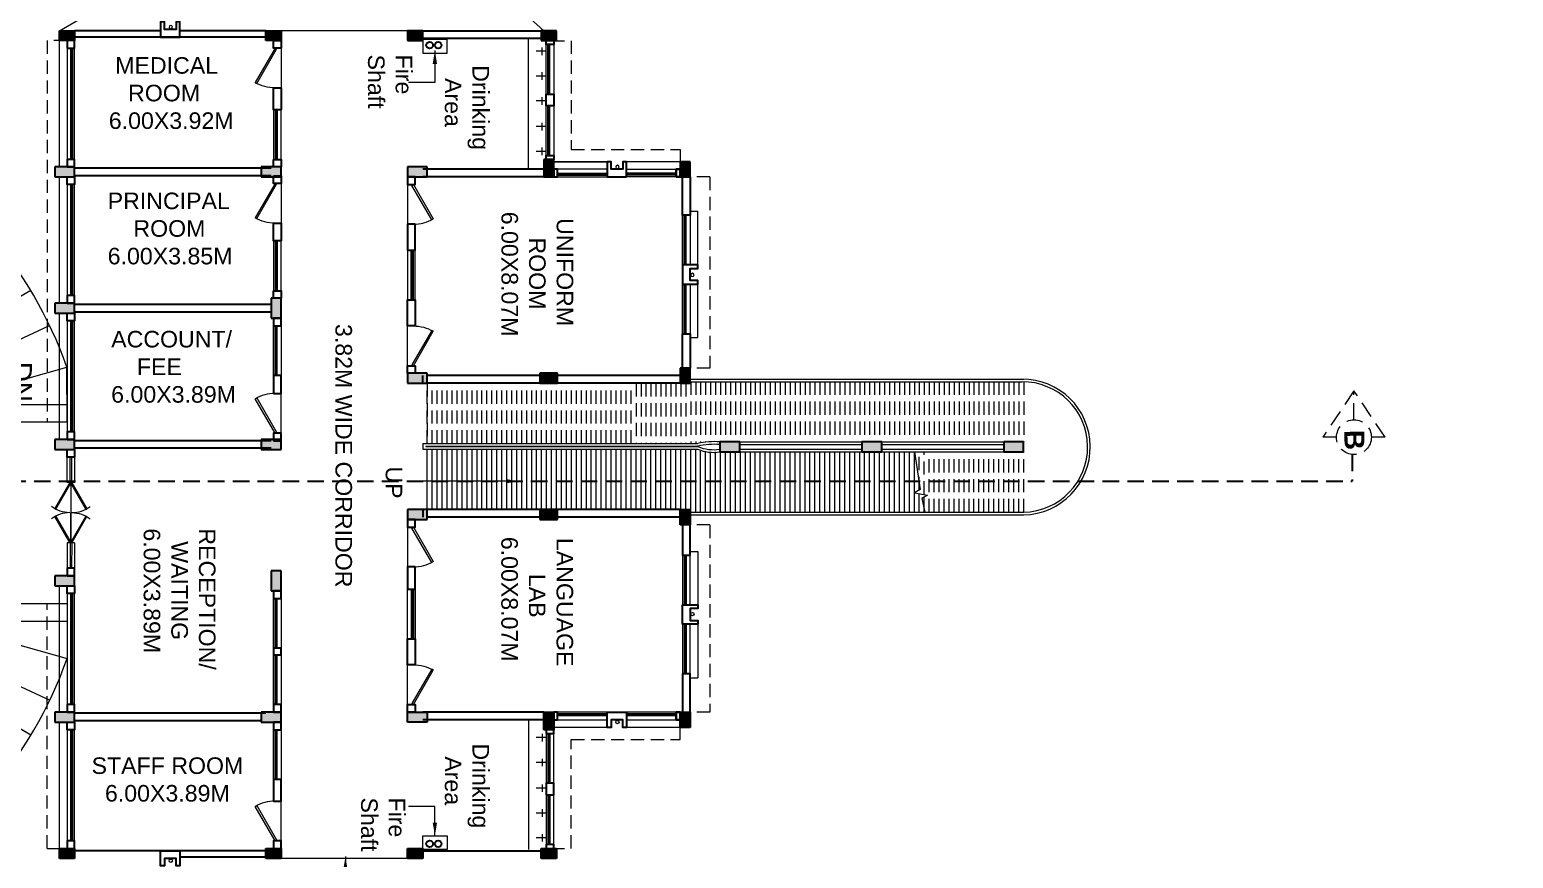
# Model space of a CAD drawing. Header units: millimetres. Extents: x 3614 to 12428, y -844 to 6844.
# Drawn here: x 5573.89 to 5618.67, y -421.73 to -396.71 of the extents above; entities that cross this region are included whole.
import ezdxf

# ---------------------------------------------------------------- set-up
doc = ezdxf.new("R2010")
doc.units = ezdxf.units.MM
doc.header["$LTSCALE"] = 40
doc.header["$MEASUREMENT"] = 0
doc.header["$PDMODE"] = 32
doc.header["$PDSIZE"] = 0.02
doc.linetypes.add('DASHED', pattern=[0.75, 0.5, -0.25])
doc.linetypes.add('DASHED2', pattern=[0.375, 0.25, -0.125])
doc.layers.get('0').update_dxf_attribs({"linetype": 'CONTINUOUS', "lineweight": 20})
doc.layers.get('Defpoints').update_dxf_attribs({"linetype": 'CONTINUOUS', "lineweight": 20})
for name, color, linetype, lineweight in [('CLL LEV.', 15, 'CONTINUOUS', 18), ('Column', 252, 'CONTINUOUS', 30), ('Column Hatch', 253, 'CONTINUOUS', 13), ('Dim', 220, 'CONTINUOUS', 15), ('Door', 54, 'CONTINUOUS', 18), ('EXPANSION JOINT', 248, 'CONTINUOUS', 20), ('Fixture', 44, 'CONTINUOUS', 15), ('Hidden', 30, 'DASHED', 18), ('LINE', 22, 'CONTINUOUS', 13), ('Railing', 23, 'CONTINUOUS', 18), ('RAMP', 213, 'CONTINUOUS', 15), ('Section', 72, 'DASHED2', 30), ('Services', 1, 'DASHED', 30), ('Stair', 1, 'CONTINUOUS', 15), ('TEXT', 7, 'CONTINUOUS', 20), ('Ventilator', 6, 'DASHED', 18), ('Wall', 7, 'CONTINUOUS', 30), ('Window', 150, 'CONTINUOUS', 15), ('Window-Wall', 7, 'CONTINUOUS', 18)]:
    doc.layers.add(name, color=color, linetype=linetype, lineweight=lineweight)
doc.styles.add('L120', font='simplex.shx', dxfattribs={"height": 1})
doc.styles.get("Standard").update_dxf_attribs({"font": 'txt.shx', "height": 0.03937})
doc.styles.add('Tabrej', font='GOTHIC.TTF')
doc.styles.add('Tabrej.', font='GOTHIC.TTF', dxfattribs={"height": 1})
doc.dimstyles.new('Current Dim style', dxfattribs={"dimscale": 0.3, "dimtxt": 1.8, "dimasz": 1.2, "dimexe": 0.18, "dimexo": 1, "dimgap": 0.09, "dimtad": 0, "dimzin": 0, "dimdsep": 46, "dimtxsty": 'Tabrej', "dimcen": 0.09, "dimclrd": 256, "dimclre": 256, "dimclrt": 7, "dimadec": 0, "dimazin": 0, "dimtfac": 1, "dimtofl": 0, "dimtmove": 2, "dimatfit": 3, "dimfxl": 0, "dimtolj": 1, "dimtzin": 0, "dimlwd": -1, "dimlwe": -1, "dimarcsym": 0})
doc.dimstyles.new('DIMEN', dxfattribs={"dimtxt": 0.2, "dimasz": 0.25, "dimexe": 0.18, "dimexo": 0.0625, "dimgap": 0.09, "dimtad": 0, "dimdec": 3, "dimzin": 0, "dimdsep": 46, "dimtxsty": 'Tabrej', "dimcen": 0, "dimclrd": 256, "dimclre": 256, "dimclrt": 7, "dimadec": 0, "dimazin": 0, "dimtfac": 1, "dimtdec": 3, "dimtofl": 0, "dimtmove": 0, "dimatfit": 1, "dimfxl": 0, "dimtolj": 1, "dimtzin": 0, "dimlwd": -1, "dimlwe": -1, "dimarcsym": 0})
doc.dimstyles.get("Standard").update_dxf_attribs({"dimtxt": 0.18, "dimasz": 0.18, "dimexe": 0.18, "dimexo": 0.0625, "dimgap": 0.09, "dimtad": 0, "dimtih": 1, "dimtoh": 1, "dimdec": 4, "dimzin": 0, "dimdsep": 46, "dimtxsty": 'Standard', "dimcen": 0.09, "dimadec": 0, "dimazin": 0, "dimtfac": 1, "dimtdec": 4, "dimtofl": 0, "dimtmove": 0, "dimatfit": 3, "dimfxl": 0, "dimtolj": 1, "dimtzin": 0, "dimarcsym": 0})

# ---------------------------------------------------------------- blocks, each defined once
blk = doc.blocks.new('VENT 2')
at = {"layer": 'Ventilator', "linetype": 'Continuous', "ltscale": 0.02}
for p, q in [((0, 0.182), (1.5, 0.182)), ((0, 0.152), (1.5, 0.152))]:
    blk.add_line(p, q, dxfattribs=at)
at = {"layer": 'Window-Wall'}
for p, q in [((0, 0.23), (1.5, 0.23)), ((0, 0), (0, 0.23)), ((0, 0.115), (1.5, 0.115)), ((1.5, 0), (0, 0)), ((1.5, 0.23), (1.5, 0))]:
    blk.add_line(p, q, dxfattribs=at)
blk = doc.blocks.new('COLUMN 546')
at = {"layer": 'Column Hatch'}
h = blk.add_hatch(color=0, dxfattribs=at)
h.dxf.hatch_style = 1
h.paths.add_polyline_path([(0, 0), (0.3, 0), (0.3, 0.46), (0, 0.46)])
at = {"layer": 'Column'}
for p, q in [((0.3, 0.46), (0, 0.46)), ((0, 0.46), (0, 0)), ((0.3, 0), (0.3, 0.46)), ((0, 0), (0.3, 0))]:
    blk.add_line(p, q, dxfattribs=at)
blk = doc.blocks.new('*U18')
for p, q in [((0, 0), (0, -6)), ((40, 0), (40, -6))]:
    blk.add_line(p, q)
blk.add_lwpolyline([(0, 0), (34.6, 20), (35.5, 18.5), (0.9, -1.5)], close=True)
blk.add_arc((0, 0), 40, 0, 30)
blk = doc.blocks.new('DOOR1')
at = {"layer": 'Door'}
blk.add_line((0, 0), (1.2, 0), dxfattribs=at)
at = {"layer": 'Door', "xscale": 0.0300000000000013, "yscale": 0.0300000000000013, "zscale": 0.0300000000000013}
blk.add_blockref('*U18', (0, 0.18), dxfattribs=at)
blk = doc.blocks.new('class 1')
at = {"layer": 'Wall'}
for points in [[(0.23, -0.035), (0, -0.035), (0, -0.265), (0.23, -0.265), (0.23, -0.035)], [(0.23, -1.465), (0, -1.465), (0, -2.005), (0.23, -2.005), (0.23, -1.465)], [(0.23, -3.505), (0, -3.505), (0, -3.735), (0.23, -3.735), (0.23, -3.505)]]:
    blk.add_lwpolyline(points, dxfattribs=at)
at = {"layer": 'Wall', "rotation": 270}
for name, p in [('DOOR1', (0, -0.265)), ('VENT 2', (0, -2.005))]:
    blk.add_blockref(name, p, dxfattribs=at)
blk = doc.blocks.new('windoe 3')
at = {"layer": 'CLL LEV.'}
blk.add_line((3.585, -0.23), (-0.23, -0.23), dxfattribs=at)
at = {"layer": 'Window'}
for p, q in [((3.355, 0.179), (0, 0.179)), ((3.355, 0.149), (0, 0.149))]:
    blk.add_line(p, q, dxfattribs=at)
at = {"layer": 'Window-Wall'}
blk.add_line((3.355, 0.115), (0, 0.115), dxfattribs=at)
at = {"layer": 'Window-Wall', "ltscale": 0.05}
blk.add_lwpolyline([(0, 0), (3.355, 0), (3.355, 0.23), (0, 0.23)], close=True, dxfattribs=at)
blk = doc.blocks.new('Door - Left Hung 36 in.')
at = {"layer": 'Door'}
blk.add_line((0.8, -1.3), (35.9, -1.3), dxfattribs=at)
blk.add_lwpolyline([(0.8, -1.3), (0, 0), (31.2, 18), (31.9, 16.7)], close=True, dxfattribs=at)
blk.add_arc((0, 0), 36, 0, 37.3101, dxfattribs=at)
blk = doc.blocks.new('SHAFT2')
at = {"layer": 'Fixture'}
blk.add_circle((0.302, 0.307), 0.05, dxfattribs=at)
at = {"layer": 'Wall'}
blk.add_lwpolyline([(0, 0.585), (0.46, 0.585), (0.46, 0.47), (0.23, 0.47), (0.23, 0.115), (0.46, 0.115), (0.46, 0), (0, 0), (0, 0.585)], dxfattribs=at)
blk = doc.blocks.new('WINDOW 1')
at = {"layer": 'CLL LEV.'}
for p, q in [((-0.115, -0.23), (-0.115, -0.46)), ((1.615, -0.23), (1.615, -0.46)), ((-0.115, -0.46), (1.615, -0.46))]:
    blk.add_line(p, q, dxfattribs=at)
at = {"layer": 'Window'}
for p, q in [((0, -0.051), (1.5, -0.051)), ((0, -0.081), (1.5, -0.081))]:
    blk.add_line(p, q, dxfattribs=at)
at = {"layer": 'Window-Wall'}
for p, q in [((0, 0), (1.5, 0)), ((0, -0.23), (0, 0)), ((1.5, 0), (1.5, -0.23)), ((0, -0.115), (1.5, -0.115)), ((1.5, -0.23), (0, -0.23))]:
    blk.add_line(p, q, dxfattribs=at)
blk = doc.blocks.new('colm 600')
at = {"layer": 'Column Hatch'}
h = blk.add_hatch(color=0, dxfattribs=at)
h.dxf.hatch_style = 1
h.paths.add_polyline_path([(5460.775, -628.796), (5460.475, -628.796), (5460.475, -629.396), (5460.775, -629.396)])
at = {"layer": 'Column'}
for p, q in [((5460.775, -628.796), (5460.475, -628.796)), ((5460.475, -628.796), (5460.475, -629.396)), ((5460.775, -629.396), (5460.775, -628.796)), ((5460.475, -629.396), (5460.775, -629.396))]:
    blk.add_line(p, q, dxfattribs=at)
blk = doc.blocks.new('COLM 530')
at = {"layer": 'Column Hatch'}
h = blk.add_hatch(color=0, dxfattribs=at)
h.dxf.hatch_style = 1
h.paths.add_polyline_path([(5443.518, -633.795), (5443.218, -633.795), (5443.218, -634.325), (5443.518, -634.325)])
at = {"layer": 'Column'}
for p, q in [((5443.518, -633.795), (5443.218, -633.795)), ((5443.218, -633.795), (5443.218, -634.325)), ((5443.518, -634.325), (5443.518, -633.795)), ((5443.218, -634.325), (5443.518, -634.325))]:
    blk.add_line(p, q, dxfattribs=at)
blk = doc.blocks.new('PROJ FNVJ')
at = {"layer": 'Hidden', "ltscale": 0.02}
for p, q in [((5461.628, -603.619), (5467.398, -603.619)), ((5461.628, -603.619), (5461.628, -604.221)), ((5467.398, -603.619), (5467.398, -604.221))]:
    blk.add_line(p, q, dxfattribs=at)
blk = doc.blocks.new('*D647')
at = {"layer": 'Defpoints', "color": 0, "ltscale": 0.05, "transparency": 16777216}
for p in [(5491.918, -294.581), (5491.855, -295.181), (5491.918, -295.181)]:
    blk.add_point(p, dxfattribs=at)
at = {"layer": 'Dim', "ltscale": 0.05, "transparency": 16777216}
for p, q in [((5491.855, -294.581), (5491.675, -294.581)), ((5491.855, -294.481), (5491.855, -294.381)), ((5491.855, -295.181), (5491.675, -295.181)), ((5491.855, -295.281), (5491.855, -295.381))]:
    blk.add_line(p, q, dxfattribs=at)
for points in [[(5491.838, -294.481), (5491.872, -294.481), (5491.855, -294.581)], [(5491.838, -295.281), (5491.872, -295.281), (5491.855, -295.181)]]:
    blk.add_solid(points, dxfattribs=at)
at = {"layer": 'Dim', "color": 7, "ltscale": 0.05, "transparency": 16777216, "insert": (5491.855, -294.881), "char_height": 0.2, "attachment_point": 5, "rotation": 90, "style": 'Tabrej'}
blk.add_mtext('\\A1;0.600', dxfattribs=at)
blk = doc.blocks.new('*D648')
at = {"layer": 'Defpoints', "color": 0, "ltscale": 0.05, "transparency": 16777216}
for p in [(5491.318, -295.181), (5492.318, -295.181), (5492.318, -295.595)]:
    blk.add_point(p, dxfattribs=at)
at = {"layer": 'Dim', "ltscale": 0.05, "transparency": 16777216}
for p, q in [((5491.318, -295.244), (5491.318, -295.775)), ((5492.318, -295.244), (5492.318, -295.775)), ((5491.218, -295.595), (5491.118, -295.595)), ((5492.418, -295.595), (5492.518, -295.595))]:
    blk.add_line(p, q, dxfattribs=at)
for points in [[(5491.218, -295.578), (5491.218, -295.612), (5491.318, -295.595)], [(5492.418, -295.578), (5492.418, -295.612), (5492.318, -295.595)]]:
    blk.add_solid(points, dxfattribs=at)
at = {"layer": 'Dim', "color": 7, "ltscale": 0.05, "transparency": 16777216, "insert": (5491.818, -295.595), "char_height": 0.2, "attachment_point": 5, "style": 'Tabrej'}
blk.add_mtext('\\A1;1.000', dxfattribs=at)
blk = doc.blocks.new('BDHVBFH')
at = {"layer": 'Section', "color": 7, "linetype": 'ByBlock', "lineweight": 20, "ltscale": 0.05}
for p, q in [((5432.399, -574.787), (5431.461, -576.186)), ((5432.399, -575.66), (5432.399, -574.787)), ((5433.338, -576.186), (5432.399, -574.787)), ((5431.873, -576.186), (5431.461, -576.186)), ((5433.338, -576.186), (5432.925, -576.186))]:
    blk.add_line(p, q, dxfattribs=at)
blk.add_circle((5432.399, -576.186), 0.526, dxfattribs=at)
blk = doc.blocks.new('SECT BB')
at = {"layer": 'Section', "ltscale": 0.05}
for p in [(5469.946, -289.614), (5470.752, -343.655)]:
    blk.add_line(p, (5470.752, -289.614), dxfattribs=at)
at = {"layer": 'Section', "rotation": 90}
blk.add_blockref('BDHVBFH', (4893.237, -5721.963), dxfattribs=at)
at = {"layer": 'Section', "insert": (5469.197, -289.257), "char_height": 0.6, "attachment_point": 1, "rotation": 1.0017, "style": 'Tabrej'}
blk.add_mtext_dynamic_manual_height_columns('{\\fArial|b1|i0|c0|p34;B}', width=20.54056, gutter_width=5, heights=[0], dxfattribs=at)
blk = doc.blocks.new('PORCH')
at = {"layer": 'RAMP', "ltscale": 0.05}
for p, q in [((-117.091, 51.925), (-118.753, 51.925)), ((-117.621, 47.963), (-118.753, 51.925)), ((-111.611, 51.925), (-109.95, 51.925)), ((-111.081, 47.963), (-109.95, 51.925)), ((-111.081, 47.963), (-111.081, 51.924)), ((-118.268, 47.672), (-120.007, 51.401)), ((-110.435, 47.672), (-108.696, 51.401)), ((-121.063, 50.832), (-119.218, 47.655)), ((-121.063, 50.832), (-118.998, 47.275)), ((-107.64, 50.832), (-109.704, 47.275)), ((-107.64, 50.832), (-109.484, 47.655)), ((-122.008, 50.207), (-119.651, 46.841)), ((-106.695, 50.207), (-109.051, 46.841)), ((-122.919, 49.483), (-120.28, 46.338)), ((-105.784, 49.483), (-108.422, 46.338)), ((-123.76, 48.681), (-120.861, 45.782)), ((-104.942, 48.681), (-107.842, 45.782)), ((-124.363, 48.008), (-121.227, 45.373)), ((-117.621, 47.963), (-117.091, 47.963)), ((-111.081, 47.963), (-111.611, 47.963)), ((-104.339, 48.008), (-107.475, 45.373)), ((-124.803, 47.452), (-121.596, 44.906)), ((-103.899, 47.452), (-107.107, 44.906)), ((-125.164, 46.944), (-121.859, 44.529)), ((-103.538, 46.944), (-106.843, 44.529)), ((-125.513, 46.397), (-122.09, 44.161)), ((-103.189, 46.397), (-106.613, 44.161)), ((-125.807, 45.886), (-122.27, 43.844)), ((-102.895, 45.886), (-106.433, 43.844))]:
    blk.add_line(p, q, dxfattribs=at)
at = {"layer": 'RAMP'}
blk.add_line((-117.621, 47.963), (-117.621, 51.924), dxfattribs=at)
at = {"layer": 'RAMP', "ltscale": 0.05}
for centre, radius, start, end in [((-114.351, 39.644), 13.046, 109.7167, 151.414), ((-114.351, 39.644), 13.046, 28.586, 70.2833), ((-114.34, 39.558), 9.014, 111.3484, 151.6118), ((-114.363, 39.558), 9.014, 28.3882, 68.6516)]:
    blk.add_arc(centre, radius, start, end, dxfattribs=at)
at = {"layer": 'Stair'}
for p, q in [((-117.091, 51.925), (-117.091, 47.965)), ((-111.611, 47.965), (-111.611, 51.925)), ((-117.091, 47.965), (-111.611, 47.965))]:
    blk.add_line(p, q, dxfattribs=at)
at = {"layer": 'Wall'}
blk.add_line((-117.091, 47.965), (-117.091, 47.965), dxfattribs=at)
at = {"layer": 'Wall', "char_height": 0.6, "attachment_point": 1, "style": 'Tabrej.'}
for s, insert in [('{\\fArial|b0|i0|c0|p34;DN}', (-118.914, 50.866)), ('{\\fArial|b0|i0|c0|p34;PORCH}', (-115.95, 50.461)), ('{\\fArial|b0|i0|c0|p34;UP}', (-104.6, 44.625))]:
    blk.add_mtext_dynamic_manual_height_columns(s, width=2.98657, gutter_width=5, heights=[0], dxfattribs=dict(at, insert=insert))
at = {"layer": 'Dim'}
for points, override in [([(-121.186, 48.292), (-118.977, 49.992)], {"dimscale": 40, "dimtxt": 1, "dimasz": 0.02, "dimdec": 2, "dimpost": "'", "dimtxsty": 'L120', "dimtdec": 2, "dimarcsym": 1}), ([(-106.34, 47.176), (-104.357, 44.813)], {"dimscale": 40, "dimtxt": 1, "dimasz": 0.02, "dimgap": 0.09, "dimtad": 0, "dimdec": 2, "dimpost": "'", "dimtxsty": 'L120', "dimtdec": 2, "dimarcsym": 1})]:
    blk.add_leader(points, dimstyle='Standard', override=override, dxfattribs=at)
blk = doc.blocks.new('NEW BILDING')
at = {"layer": 'CLL LEV.'}
for p, q in [((5461.3978, -284.3911), (5461.1678, -284.3911)), ((5461.1678, -284.3911), (5461.1678, -286.1211)), ((5478.0178, -284.3911), (5478.2478, -284.3911)), ((5478.2478, -284.3911), (5478.2478, -286.1211))]:
    blk.add_line(p, q, dxfattribs=at)
at = {"layer": 'Dim'}
for p, q in [((5469.711, -283.0362), (5469.711, -283.0361)), ((5469.931, -283.0362), (5469.931, -283.0361))]:
    blk.add_line(p, q, dxfattribs=at)
at = {"layer": 'Dim', "linetype": 'Continuous'}
blk.add_lwpolyline([(5469.931, -275.2361), (5471.0654, -275.0574), (5471.1651, -275.2299), (5471.2342, -274.8375), (5471.3338, -275.01), (5471.751, -274.92)], dxfattribs=at)
at = {"layer": 'Door'}
blk.add_line((5470.8556, -300.6962), (5472.6751, -300.696), dxfattribs=at)
at = {"layer": 'EXPANSION JOINT', "linetype": 'ByBlock', "ltscale": 0.05}
for p, q in [((5457.2128, -290.5361), (5457.2128, -294.3511)), ((5482.2028, -290.5361), (5482.2028, -294.3511))]:
    blk.add_line(p, q, dxfattribs=at)
at = {"layer": 'Fixture', "linetype": 'ByBlock', "ltscale": 0.05}
for p, q in [((5457.9478, -286.4726), (5457.7178, -286.4726)), ((5457.8328, -286.3511), (5457.8328, -286.6511)), ((5458.6978, -286.4726), (5458.4678, -286.4726)), ((5458.5828, -286.3511), (5458.5828, -286.6511)), ((5459.4478, -286.4726), (5459.2178, -286.4726)), ((5459.3328, -286.3511), (5459.3328, -286.6511)), ((5460.2228, -286.4726), (5459.9928, -286.4726)), ((5460.1078, -286.3511), (5460.1078, -286.6511)), ((5460.9728, -286.4726), (5460.7428, -286.4726)), ((5460.8578, -286.3511), (5460.8578, -286.6511)), ((5478.4442, -286.4726), (5478.6742, -286.4726)), ((5478.5592, -286.3511), (5478.5592, -286.6511)), ((5479.1942, -286.4726), (5479.4242, -286.4726)), ((5479.3092, -286.3511), (5479.3092, -286.6511)), ((5479.9692, -286.4726), (5480.1992, -286.4726)), ((5480.0842, -286.3511), (5480.0842, -286.6511)), ((5480.7192, -286.4726), (5480.9492, -286.4726)), ((5480.8342, -286.3511), (5480.8342, -286.6511)), ((5481.4692, -286.4726), (5481.6992, -286.4726)), ((5481.5842, -286.3511), (5481.5842, -286.6511)), ((5461.3978, -286.883), (5457.4428, -286.883)), ((5478.0192, -286.883), (5481.9392, -286.883))]:
    blk.add_line(p, q, dxfattribs=at)
at = {"layer": 'Hidden', "ltscale": 0.02}
for p, q in [((5472.1328, -281.4041), (5477.7878, -281.4041)), ((5472.1328, -281.4041), (5472.1328, -282.0061)), ((5477.7878, -281.4041), (5477.7878, -282.0061)), ((5460.7978, -285.5911), (5460.7978, -282.3061)), ((5460.7978, -282.3061), (5461.3978, -282.3061)), ((5478.6178, -282.3061), (5478.0178, -282.3061)), ((5478.6178, -285.5911), (5478.6178, -282.3061)), ((5457.5142, -286.1911), (5457.5142, -285.5911)), ((5457.5142, -285.5911), (5460.7978, -285.5911)), ((5481.9015, -285.5911), (5478.6178, -285.5911)), ((5481.9015, -286.1911), (5481.9015, -285.5911)), ((5457.5128, -300.8111), (5457.5128, -301.4111)), ((5481.9028, -301.4111), (5481.9028, -300.8111)), ((5457.5128, -301.4111), (5469.0239, -301.4111)), ((5481.9028, -301.4111), (5474.5068, -301.4111))]:
    blk.add_line(p, q, dxfattribs=at)
at = {"layer": 'LINE', "linetype": 'ByBlock', "ltscale": 0.05}
for points in [[(5457.8944, -289.3397), (5457.4778, -289.3397), (5457.4778, -290.0761), (5457.8944, -290.0761)], [(5481.5212, -289.3397), (5481.9378, -289.3397), (5481.9378, -290.0761), (5481.5212, -290.0761)]]:
    blk.add_lwpolyline(points, close=True, dxfattribs=at)
at = {"layer": 'Railing'}
for p, q in [((5467.7328, -282.0061), (5467.7328, -271.9361)), ((5467.8128, -282.0061), (5467.8128, -271.9869)), ((5469.631, -281.1061), (5469.631, -271.9361)), ((5469.931, -281.1061), (5469.931, -271.9361)), ((5471.751, -282.0061), (5471.751, -271.9361)), ((5471.831, -282.0061), (5471.831, -271.9361)), ((5469.711, -276.2211), (5469.711, -272.5361)), ((5469.851, -276.2211), (5469.851, -272.5361)), ((5469.711, -280.5061), (5469.711, -276.8211)), ((5469.851, -280.5061), (5469.851, -276.8211)), ((5469.676, -290.0709), (5469.676, -281.7761)), ((5469.756, -289.9839), (5469.756, -281.7668)), ((5469.7728, -289.9839), (5469.7728, -281.7669)), ((5469.8528, -290.0709), (5469.8528, -281.7762)), ((5469.676, -290.0709), (5469.8528, -290.0709)), ((5469.756, -289.9839), (5469.7728, -289.9839))]:
    blk.add_line(p, q, dxfattribs=at)
for centre, radius, start, end in [((5469.7821, -271.9755), 2.0493, 1.14574, 180.33026), ((5469.7821, -271.9755), 1.9693, 1.14574, 180.33026), ((5471.7037, -281.3034), 2.0821, 174.56259, 193.12232), ((5471.7037, -281.3034), 2.0021, 174.56259, 193.3831), ((5468.595, -281.294), 1.2692, 338.12263, 8.16683), ((5468.6201, -281.2928), 1.3241, 338.58679, 8.10546)]:
    blk.add_arc(centre, radius, start, end, dxfattribs=at)
at = {"layer": 'RAMP', "linetype": 'DASHED', "ltscale": 0.02}
for p, q in [((5467.8128, -271.9361), (5469.631, -271.9361)), ((5467.8128, -272.0861), (5469.631, -272.0861)), ((5467.8128, -272.2361), (5469.631, -272.2361)), ((5471.751, -271.9361), (5469.931, -271.9361)), ((5471.751, -272.0861), (5469.931, -272.0861)), ((5471.751, -272.2361), (5469.931, -272.2361)), ((5467.8128, -272.3861), (5469.631, -272.3861)), ((5467.8128, -272.5361), (5469.631, -272.5361)), ((5467.8128, -272.6861), (5469.631, -272.6861)), ((5471.751, -272.3861), (5469.931, -272.3861)), ((5471.751, -272.5361), (5469.931, -272.5361)), ((5471.751, -272.6861), (5469.931, -272.6861)), ((5467.8128, -272.8361), (5469.631, -272.8361)), ((5467.8128, -272.9861), (5469.631, -272.9861)), ((5467.8128, -273.1361), (5469.631, -273.1361)), ((5471.751, -272.8361), (5469.931, -272.8361)), ((5471.751, -272.9861), (5469.931, -272.9861)), ((5471.751, -273.1361), (5469.931, -273.1361)), ((5467.8128, -273.2861), (5469.631, -273.2861)), ((5467.8128, -273.4361), (5469.631, -273.4361)), ((5467.8128, -273.5861), (5469.631, -273.5861)), ((5471.751, -273.2861), (5469.931, -273.2861)), ((5471.751, -273.4361), (5469.931, -273.4361)), ((5471.751, -273.5861), (5469.931, -273.5861)), ((5467.8128, -273.7361), (5469.631, -273.7361)), ((5467.8128, -273.8861), (5469.631, -273.8861)), ((5467.8128, -274.0361), (5469.631, -274.0361)), ((5471.751, -273.7361), (5469.931, -273.7361)), ((5471.751, -273.8861), (5469.931, -273.8861)), ((5471.751, -274.0361), (5469.931, -274.0361)), ((5467.8128, -274.1861), (5469.631, -274.1861)), ((5467.8128, -274.3361), (5469.631, -274.3361)), ((5467.8128, -274.4861), (5469.631, -274.4861)), ((5471.751, -274.1861), (5469.931, -274.1861)), ((5471.751, -274.3361), (5469.931, -274.3361)), ((5471.751, -274.4861), (5469.931, -274.4861)), ((5467.8128, -274.6361), (5469.631, -274.6361)), ((5467.8128, -274.7861), (5469.631, -274.7861)), ((5467.8128, -274.9361), (5469.631, -274.9361)), ((5471.751, -274.6361), (5469.931, -274.6361)), ((5471.751, -274.7861), (5469.931, -274.7861)), ((5471.2168, -274.9361), (5469.931, -274.9361)), ((5467.8128, -275.0861), (5469.631, -275.0861)), ((5467.8128, -275.2361), (5469.631, -275.2361)), ((5467.8128, -275.3861), (5469.631, -275.3861)), ((5471.082, -275.0861), (5469.931, -275.0861)), ((5467.8128, -275.5361), (5469.631, -275.5361)), ((5467.8128, -275.6861), (5469.631, -275.6861)), ((5467.8128, -275.8361), (5469.631, -275.8361)), ((5467.8128, -275.9861), (5469.631, -275.9861)), ((5467.8128, -276.1361), (5469.631, -276.1361)), ((5467.8128, -276.2861), (5469.631, -276.2861)), ((5467.8128, -276.4361), (5469.631, -276.4361)), ((5467.8128, -276.5861), (5469.631, -276.5861)), ((5467.8128, -276.7361), (5469.631, -276.7361)), ((5467.8128, -276.8861), (5469.631, -276.8861)), ((5467.8128, -277.0361), (5469.631, -277.0361)), ((5467.8128, -277.1861), (5469.631, -277.1861)), ((5467.8128, -277.3361), (5469.631, -277.3361)), ((5467.8128, -277.4861), (5469.631, -277.4861)), ((5467.8128, -277.6361), (5469.631, -277.6361)), ((5467.8128, -277.7861), (5469.631, -277.7861)), ((5467.8128, -277.9361), (5469.631, -277.9361)), ((5467.8128, -278.0861), (5469.631, -278.0861)), ((5467.8128, -278.2361), (5469.631, -278.2361)), ((5467.8128, -278.3861), (5469.631, -278.3861)), ((5467.8128, -278.5361), (5469.631, -278.5361)), ((5467.8128, -278.6861), (5469.631, -278.6861)), ((5467.8128, -278.8361), (5469.631, -278.8361)), ((5467.8128, -278.9861), (5469.631, -278.9861)), ((5467.8128, -279.1361), (5469.631, -279.1361)), ((5467.8128, -279.2861), (5469.631, -279.2861)), ((5467.8128, -279.4361), (5469.631, -279.4361)), ((5467.8128, -279.5861), (5469.631, -279.5861)), ((5467.8128, -279.7361), (5469.631, -279.7361)), ((5467.8128, -279.8861), (5469.631, -279.8861)), ((5467.8128, -280.0361), (5469.631, -280.0361)), ((5467.8128, -280.1861), (5469.631, -280.1861)), ((5467.8128, -280.3361), (5469.631, -280.3361)), ((5467.8128, -280.4861), (5469.631, -280.4861)), ((5467.8128, -280.6361), (5469.631, -280.6361)), ((5467.8128, -280.7861), (5469.631, -280.7861)), ((5467.8128, -280.9361), (5469.631, -280.9361)), ((5467.8128, -281.0861), (5469.631, -281.0861)), ((5467.8128, -281.2361), (5469.631, -281.2361)), ((5467.8128, -281.3861), (5469.631, -281.3861)), ((5467.8128, -281.5361), (5469.631, -281.5361)), ((5467.8128, -281.6888), (5469.6576, -281.6888)), ((5467.8128, -281.8361), (5469.676, -281.8361)), ((5467.8128, -281.9861), (5469.676, -281.9861)), ((5467.8578, -282.1361), (5469.676, -282.1361)), ((5467.8578, -282.2861), (5469.676, -282.2861)), ((5467.8578, -282.4361), (5469.676, -282.4361)), ((5467.8578, -282.5861), (5469.676, -282.5861)), ((5467.8578, -282.7361), (5469.676, -282.7361)), ((5467.8578, -282.8861), (5469.676, -282.8861)), ((5467.8578, -283.0361), (5469.676, -283.0361)), ((5467.8578, -283.1861), (5469.676, -283.1861)), ((5467.8578, -283.3361), (5469.6705, -283.3361)), ((5467.8578, -283.4861), (5469.6668, -283.4861)), ((5467.8578, -283.6361), (5469.676, -283.6361)), ((5469.676, -283.7861), (5467.8578, -283.7861)), ((5469.676, -283.9361), (5467.8578, -283.9361)), ((5469.676, -284.0861), (5467.8578, -284.0861)), ((5469.676, -284.2361), (5467.8578, -284.2361)), ((5469.676, -284.3861), (5467.8578, -284.3861)), ((5469.676, -284.5361), (5467.8578, -284.5361)), ((5469.676, -284.6861), (5467.8578, -284.6861)), ((5469.676, -284.8361), (5467.8578, -284.8361)), ((5469.676, -284.9861), (5467.8578, -284.9861)), ((5469.676, -285.1361), (5467.8578, -285.1361)), ((5469.676, -285.2861), (5467.8578, -285.2861)), ((5469.676, -285.4361), (5467.8578, -285.4361)), ((5469.676, -285.5861), (5467.8578, -285.5861)), ((5469.676, -285.7361), (5467.8578, -285.7361)), ((5469.676, -285.8861), (5467.8578, -285.8861)), ((5469.676, -286.0361), (5467.8578, -286.0361)), ((5469.676, -286.1861), (5467.8578, -286.1861)), ((5469.676, -286.3361), (5467.8578, -286.3361)), ((5469.676, -286.4861), (5467.8578, -286.4861)), ((5469.676, -286.6361), (5467.8578, -286.6361)), ((5469.676, -286.7861), (5467.8578, -286.7861)), ((5469.676, -286.9361), (5467.8578, -286.9361)), ((5469.676, -287.0861), (5467.8578, -287.0861)), ((5469.676, -287.2361), (5467.8578, -287.2361)), ((5469.676, -287.3861), (5467.8578, -287.3861)), ((5469.676, -287.5361), (5467.8578, -287.5361)), ((5469.676, -287.6861), (5467.8578, -287.6861)), ((5469.676, -287.8361), (5467.8578, -287.8361)), ((5469.676, -287.9861), (5467.8578, -287.9861)), ((5469.676, -288.1361), (5467.8578, -288.1361)), ((5469.676, -288.2861), (5467.8578, -288.2861)), ((5469.676, -288.4361), (5467.8578, -288.4361)), ((5469.676, -288.5861), (5467.8578, -288.5861)), ((5469.676, -288.7361), (5467.8578, -288.7361)), ((5469.676, -288.8861), (5467.8578, -288.8861)), ((5469.676, -289.0361), (5467.8578, -289.0361)), ((5469.676, -289.1861), (5467.8578, -289.1861)), ((5469.676, -289.3361), (5467.8578, -289.3361)), ((5469.676, -289.4861), (5467.8578, -289.4861)), ((5469.676, -289.6361), (5467.8578, -289.6361)), ((5469.676, -289.7861), (5467.8578, -289.7861)), ((5467.8578, -289.9361), (5469.676, -289.9361)), ((5469.676, -289.9361), (5467.8578, -289.9361))]:
    blk.add_line(p, q, dxfattribs=at)
at = {"layer": 'RAMP'}
for p, q in [((5471.751, -274.9361), (5471.2911, -274.9361)), ((5471.751, -275.2361), (5469.931, -275.2361)), ((5471.751, -275.3861), (5469.931, -275.3861)), ((5471.751, -275.0861), (5471.1904, -275.0861)), ((5471.751, -275.5361), (5469.931, -275.5361)), ((5471.751, -275.6861), (5469.931, -275.6861)), ((5471.751, -275.8361), (5469.931, -275.8361)), ((5471.751, -275.9861), (5469.931, -275.9861)), ((5471.751, -276.1361), (5469.931, -276.1361)), ((5471.751, -276.2861), (5469.931, -276.2861)), ((5471.751, -276.4361), (5469.931, -276.4361)), ((5471.751, -276.5861), (5469.931, -276.5861)), ((5471.751, -276.7361), (5469.931, -276.7361)), ((5471.751, -276.8861), (5469.931, -276.8861)), ((5471.751, -277.0361), (5469.931, -277.0361)), ((5471.751, -277.1861), (5469.931, -277.1861)), ((5471.751, -277.3361), (5469.931, -277.3361)), ((5471.751, -277.4861), (5469.931, -277.4861)), ((5471.751, -277.6361), (5469.931, -277.6361)), ((5471.751, -277.7861), (5469.931, -277.7861)), ((5471.751, -277.9361), (5469.931, -277.9361)), ((5471.751, -278.0861), (5469.931, -278.0861)), ((5471.751, -278.2361), (5469.931, -278.2361)), ((5471.751, -278.3861), (5469.931, -278.3861)), ((5471.751, -278.5361), (5469.931, -278.5361)), ((5471.751, -278.6861), (5469.931, -278.6861)), ((5471.751, -278.8361), (5469.931, -278.8361)), ((5471.751, -278.9861), (5469.931, -278.9861)), ((5471.751, -279.1361), (5469.931, -279.1361)), ((5471.751, -279.2861), (5469.931, -279.2861)), ((5471.751, -279.4361), (5469.931, -279.4361)), ((5471.751, -279.5861), (5469.931, -279.5861)), ((5471.751, -279.7361), (5469.931, -279.7361)), ((5471.751, -279.8861), (5469.931, -279.8861)), ((5471.751, -280.0361), (5469.931, -280.0361)), ((5471.751, -280.1861), (5469.931, -280.1861)), ((5471.751, -280.3361), (5469.931, -280.3361)), ((5471.751, -280.4861), (5469.931, -280.4861)), ((5471.751, -280.6361), (5469.931, -280.6361)), ((5471.751, -280.7861), (5469.931, -280.7861)), ((5471.751, -280.9361), (5469.931, -280.9361)), ((5471.751, -281.0861), (5469.931, -281.0861)), ((5471.751, -281.2361), (5469.931, -281.2361)), ((5471.751, -281.3861), (5469.931, -281.3861)), ((5471.751, -281.5361), (5469.931, -281.5361)), ((5471.751, -281.8362), (5469.8528, -281.8362)), ((5471.751, -281.9862), (5469.8528, -281.9862)), ((5471.751, -281.6861), (5469.9049, -281.6861)), ((5471.6728, -282.1362), (5469.8528, -282.1362)), ((5471.6728, -282.2862), (5469.8528, -282.2862)), ((5471.6728, -282.4362), (5469.8528, -282.4362)), ((5471.6728, -282.5862), (5469.8528, -282.5862)), ((5471.6728, -282.7362), (5469.8528, -282.7362)), ((5471.6728, -282.8862), (5469.8528, -282.8862)), ((5471.6728, -283.0362), (5469.8528, -283.0362)), ((5471.6728, -283.1862), (5469.8528, -283.1862)), ((5471.6728, -283.3362), (5469.8583, -283.3362)), ((5471.6728, -283.6362), (5469.8528, -283.6362)), ((5471.6436, -283.7862), (5469.8528, -283.7862)), ((5471.6728, -283.4862), (5469.8621, -283.4862)), ((5471.6728, -283.9362), (5469.8528, -283.9362)), ((5471.6728, -284.0862), (5469.8528, -284.0862)), ((5471.6728, -284.2362), (5469.8528, -284.2362)), ((5471.6728, -284.3862), (5469.8528, -284.3862)), ((5471.6728, -284.5362), (5469.8528, -284.5362)), ((5471.6728, -284.6862), (5469.8528, -284.6862)), ((5471.6728, -284.8362), (5469.8528, -284.8362)), ((5471.6728, -284.9862), (5469.8528, -284.9862)), ((5471.6728, -285.1362), (5469.8528, -285.1362)), ((5471.6728, -285.2862), (5469.8528, -285.2862)), ((5471.6728, -285.4362), (5469.8528, -285.4362)), ((5471.6728, -285.5862), (5469.8528, -285.5862)), ((5471.6728, -285.7362), (5469.8528, -285.7362)), ((5471.6728, -285.8862), (5469.8528, -285.8862)), ((5471.6728, -286.0362), (5469.8528, -286.0362)), ((5471.6728, -286.1862), (5469.8528, -286.1862)), ((5471.6728, -286.3362), (5469.8528, -286.3362)), ((5471.6728, -286.4862), (5469.8528, -286.4862)), ((5471.6728, -286.6362), (5469.8528, -286.6362)), ((5471.6728, -286.7862), (5469.8528, -286.7862)), ((5471.6728, -286.9362), (5469.8528, -286.9362)), ((5471.6728, -287.0862), (5469.8528, -287.0862)), ((5471.6728, -287.2362), (5469.8528, -287.2362)), ((5471.6728, -287.3862), (5469.8528, -287.3862)), ((5471.6728, -287.5362), (5469.8528, -287.5362)), ((5471.6728, -287.6862), (5469.8528, -287.6862)), ((5471.6728, -287.8362), (5469.8528, -287.8362)), ((5471.6728, -287.9862), (5469.8528, -287.9862)), ((5471.6728, -288.1362), (5469.8528, -288.1362)), ((5471.6728, -288.2862), (5469.8528, -288.2862)), ((5471.6728, -288.4362), (5469.8528, -288.4362)), ((5471.6728, -288.5862), (5469.8528, -288.5862)), ((5471.6728, -288.7362), (5469.8528, -288.7362)), ((5471.6728, -288.8862), (5469.8528, -288.8862)), ((5471.6728, -289.0362), (5469.8528, -289.0362)), ((5471.6728, -289.1862), (5469.8528, -289.1862)), ((5471.6728, -289.3362), (5469.8528, -289.3362)), ((5471.6728, -289.4862), (5469.8528, -289.4862)), ((5471.6728, -289.6362), (5469.8528, -289.6362)), ((5471.6728, -289.7862), (5469.8528, -289.7862)), ((5471.6728, -289.9362), (5469.8528, -289.9362))]:
    blk.add_line(p, q, dxfattribs=at)
at = {"layer": 'Services', "linetype": 'ByBlock', "ltscale": 0.05}
for centre in [(5457.6512, -289.606), (5481.7644, -289.606), (5457.6512, -289.8661), (5481.7644, -289.8661)]:
    blk.add_circle(centre, 0.1, dxfattribs=at)
at = {"layer": 'TEXT'}
for p, q in [((5458.7786, -289.7079), (5458.7786, -290.5017)), ((5480.637, -289.7079), (5480.637, -290.5017))]:
    blk.add_line(p, q, dxfattribs=at)
at = {"layer": 'Wall'}
for p, q in [((5467.6278, -282.3061), (5467.6278, -289.9361)), ((5467.8578, -282.3061), (5467.8578, -289.9361)), ((5471.6728, -282.3062), (5471.6728, -289.9362)), ((5471.9028, -282.3062), (5471.9028, -289.9362)), ((5461.3628, -294.6511), (5461.3628, -300.5811)), ((5461.5928, -294.6511), (5461.5928, -300.5811)), ((5465.4778, -294.6511), (5465.4778, -300.5811)), ((5465.7078, -294.6511), (5465.7078, -300.5811)), ((5469.5928, -294.6511), (5469.5928, -300.5811)), ((5469.8228, -294.6511), (5469.8228, -300.5811)), ((5457.2128, -294.8111), (5457.2128, -297.4036)), ((5457.4078, -294.8111), (5457.4078, -300.5811)), ((5477.8228, -294.8111), (5477.8228, -300.5811)), ((5478.0528, -294.9511), (5478.0528, -300.5811)), ((5481.9728, -294.8111), (5481.9728, -300.5811)), ((5482.1678, -294.8111), (5482.1678, -297.4036)), ((5457.2128, -297.9886), (5457.2128, -300.5811))]:
    blk.add_line(p, q, dxfattribs=at)
at = {"layer": 'Wall', "linetype": 'ByBlock', "ltscale": 0.05}
for p, q in [((5457.2128, -290.0761), (5457.2128, -286.5011)), ((5457.4428, -290.1561), (5457.4428, -286.5011)), ((5481.9728, -290.1561), (5481.9728, -286.433))]:
    blk.add_line(p, q, dxfattribs=at)
at = {"layer": 'Wall', "ltscale": 0.05}
for p, q in [((5461.3978, -286.4211), (5461.3978, -290.0761)), ((5461.6278, -286.4211), (5461.6278, -290.0761)), ((5477.7878, -286.4211), (5477.7878, -290.0761)), ((5478.0178, -286.4211), (5478.0178, -290.0761)), ((5467.8578, -290.0762), (5467.6278, -290.0762)), ((5471.6728, -290.0762), (5471.9028, -290.0762))]:
    blk.add_line(p, q, dxfattribs=at)
at = {"layer": 'Wall'}
for points in [[(5461.6278, -282.0061), (5462.7814, -282.0061), (5462.7814, -282.2361), (5461.6278, -282.2361), (5461.6278, -282.0061)], [(5466.3664, -282.0061), (5467.3978, -282.0061), (5467.3978, -282.2361), (5466.3664, -282.2361), (5466.3664, -282.0061)], [(5473.0492, -282.0061), (5472.0178, -282.0061), (5472.0178, -282.2361), (5473.0492, -282.2361), (5473.0492, -282.0061)], [(5477.7878, -282.0061), (5476.6342, -282.0061), (5476.6342, -282.2361), (5477.7878, -282.2361), (5477.7878, -282.0061)], [(5461.3978, -282.3061), (5461.3978, -282.4211), (5461.6278, -282.4211), (5461.6278, -282.3061), (5461.3978, -282.3061)], [(5461.3978, -282.4211), (5461.3978, -282.3061), (5461.6278, -282.3061), (5461.6278, -282.4211), (5461.3978, -282.4211)], [(5478.0178, -282.3061), (5478.0178, -282.4211), (5477.7878, -282.4211), (5477.7878, -282.3061), (5478.0178, -282.3061)], [(5478.0178, -282.4211), (5478.0178, -282.3061), (5477.7878, -282.3061), (5477.7878, -282.4211), (5478.0178, -282.4211)], [(5457.5128, -286.3511), (5457.5128, -286.1211), (5457.6292, -286.1211), (5457.6292, -286.3511), (5457.5128, -286.3511)], [(5459.1292, -286.3511), (5459.1292, -286.1211), (5459.4828, -286.1211), (5459.4828, -286.3511), (5459.1292, -286.3511)], [(5460.9828, -286.3511), (5460.9828, -286.1211), (5461.0992, -286.1211), (5461.0992, -286.3511), (5460.9828, -286.3511)], [(5461.3978, -286.0061), (5461.3978, -286.1211), (5461.6278, -286.1211), (5461.6278, -286.0061), (5461.3978, -286.0061)], [(5478.0178, -286.1211), (5478.0178, -286.0061), (5477.7878, -286.0061), (5477.7878, -286.1211), (5478.0178, -286.1211)], [(5478.4342, -286.3511), (5478.4342, -286.1211), (5478.3178, -286.1211), (5478.3178, -286.3511), (5478.4342, -286.3511)], [(5480.2878, -286.3511), (5480.2878, -286.1211), (5479.9342, -286.1211), (5479.9342, -286.3511), (5480.2878, -286.3511)], [(5481.9042, -286.3511), (5481.9042, -286.1211), (5481.7878, -286.1211), (5481.7878, -286.3511), (5481.9042, -286.3511)], [(5461.6278, -290.3061), (5461.6278, -290.5361), (5461.8578, -290.5361), (5461.8578, -290.3061), (5461.6278, -290.3061)], [(5463.0578, -290.3061), (5463.0578, -290.5361), (5463.8401, -290.5361), (5463.8401, -290.3061), (5463.0578, -290.3061)], [(5466.1278, -290.3062), (5466.1278, -290.5362), (5465.3401, -290.5362), (5465.3401, -290.3062), (5466.1278, -290.3062)], [(5467.5578, -290.3062), (5467.5578, -290.5362), (5467.3278, -290.5362), (5467.3278, -290.3062), (5467.5578, -290.3062)], [(5471.9728, -290.3062), (5471.9728, -290.5362), (5472.2028, -290.5362), (5472.2028, -290.3062), (5471.9728, -290.3062)], [(5473.4028, -290.3062), (5473.4028, -290.5362), (5474.0756, -290.5362), (5474.0756, -290.3062), (5473.4028, -290.3062)], [(5476.3578, -290.3061), (5476.3578, -290.5361), (5475.5756, -290.5361), (5475.5756, -290.3061), (5476.3578, -290.3061)], [(5477.7878, -290.3061), (5477.7878, -290.5361), (5477.5578, -290.5361), (5477.5578, -290.3061), (5477.7878, -290.3061)], [(5457.5128, -294.5811), (5457.5128, -294.3511), (5457.7428, -294.3511), (5457.7428, -294.5811), (5457.5128, -294.5811)], [(5458.9428, -294.5811), (5458.9428, -294.3511), (5459.5978, -294.3511), (5459.5978, -294.5811), (5458.9428, -294.5811)], [(5461.0978, -294.5811), (5461.0978, -294.3511), (5461.3278, -294.3511), (5461.3278, -294.5811), (5461.0978, -294.5811)], [(5474.3528, -294.5811), (5474.3528, -294.3511), (5474.1228, -294.3511), (5474.1228, -294.5811), (5474.3528, -294.5811)], [(5476.0578, -294.5811), (5476.0578, -294.3511), (5475.8528, -294.3511), (5475.8528, -294.5811), (5476.0578, -294.5811)], [(5477.7878, -294.5811), (5477.7878, -294.3511), (5477.5578, -294.3511), (5477.5578, -294.5811), (5477.7878, -294.5811)], [(5478.3178, -294.5811), (5478.3178, -294.3511), (5478.0878, -294.3511), (5478.0878, -294.5811), (5478.3178, -294.5811)], [(5480.4728, -294.5811), (5480.4728, -294.3511), (5479.8178, -294.3511), (5479.8178, -294.5811), (5480.4739, -294.5811)], [(5481.9028, -294.5811), (5481.9028, -294.3511), (5481.6728, -294.3511), (5481.6728, -294.5811), (5481.9028, -294.5811)], [(5457.7428, -300.8111), (5457.7428, -300.5811), (5457.5128, -300.5811), (5457.5128, -300.8111), (5457.7428, -300.8111)], [(5461.3278, -300.8111), (5461.3278, -300.5811), (5461.0978, -300.5811), (5461.0978, -300.8111), (5461.3278, -300.8111)], [(5461.6278, -300.8111), (5461.6278, -300.5811), (5461.8578, -300.5811), (5461.8578, -300.8111), (5461.6278, -300.8111)], [(5465.4428, -300.8111), (5465.4428, -300.5811), (5465.2128, -300.5811), (5465.2128, -300.8111), (5465.4428, -300.8111)], [(5465.7428, -300.8111), (5465.7428, -300.5811), (5465.9728, -300.5811), (5465.9728, -300.8111), (5465.7428, -300.8111)], [(5469.5578, -300.8111), (5469.5578, -300.5811), (5469.3278, -300.5811), (5469.3278, -300.8111), (5469.5578, -300.8111)], [(5469.8578, -300.8111), (5469.8578, -300.5811), (5470.0878, -300.5811), (5470.0878, -300.8111), (5469.8578, -300.8111)], [(5473.6728, -300.8111), (5473.6728, -300.5811), (5473.4428, -300.5811), (5473.4428, -300.8111), (5473.6728, -300.8111)], [(5473.9728, -300.8111), (5473.9728, -300.5811), (5474.2028, -300.5811), (5474.2028, -300.8111), (5473.9728, -300.8111)], [(5477.7878, -300.8111), (5477.7878, -300.5811), (5477.5578, -300.5811), (5477.5578, -300.8111), (5477.7878, -300.8111)], [(5478.0878, -300.8111), (5478.0878, -300.5811), (5478.3178, -300.5811), (5478.3178, -300.8111), (5478.0878, -300.8111)], [(5481.9028, -300.8111), (5481.9028, -300.5811), (5481.6728, -300.5811), (5481.6728, -300.8111), (5481.9028, -300.8111)]]:
    blk.add_lwpolyline(points, dxfattribs=at)
at = {"layer": 'Window', "linetype": 'ByBlock', "ltscale": 0.05}
for p, q in [((5470.0878, -300.6711), (5470.8556, -300.6711)), ((5470.8556, -300.7212), (5470.0878, -300.7211)), ((5472.6751, -300.671), (5473.4428, -300.6711)), ((5472.6751, -300.721), (5473.4428, -300.7211))]:
    blk.add_line(p, q, dxfattribs=at)
at = {"layer": 'Window-Wall'}
for p, q in [((5461.3978, -284.5061), (5461.6278, -284.5061)), ((5478.0178, -284.5061), (5477.7878, -284.5061)), ((5457.7428, -300.5811), (5457.7428, -300.8111)), ((5461.3278, -300.8111), (5461.3278, -300.5811))]:
    blk.add_line(p, q, dxfattribs=at)
at = {"layer": 'Window-Wall', "linetype": 'DASHED', "ltscale": 0.05}
for p, q in [((5457.2128, -286.4211), (5453.5578, -290.4561)), ((5457.2128, -301.0411), (5453.5578, -294.6511))]:
    blk.add_line(p, q, dxfattribs=at)
at = {"layer": 'Window-Wall', "linetype": 'ByBlock', "ltscale": 0.05}
for p, q in [((5470.0878, -300.5811), (5470.8556, -300.5811)), ((5470.8556, -300.8112), (5470.0878, -300.8111)), ((5470.8556, -300.5812), (5470.8556, -300.8112)), ((5472.6751, -300.581), (5472.6751, -300.811)), ((5472.6751, -300.581), (5473.4428, -300.5811)), ((5472.6751, -300.811), (5473.4428, -300.8111))]:
    blk.add_line(p, q, dxfattribs=at)
for name, p in [('colm 600', (9.1559, 356.8596)), ('colm 600', (9.1559, 352.5746)), ('colm 600', (9.1559, 348.2896)), ('COLM 530', (24.34, 347.7887)), ('COLM 530', (28.455, 347.7887)), ('colm 600', (0.8528, 338.8596)), ('colm 600', (7.0828, 338.8596)), ('colm 600', (11.1978, 338.8595)), ('colm 600', (0.8528, 334.4446)), ('colm 600', (9.0828, 334.4446)), ('colm 600', (17.3128, 334.4447)), ('colm 600', (0.8528, 328.2146)), ('colm 600', (4.9678, 328.2146)), ('colm 600', (9.0828, 328.2146)), ('colm 600', (13.1978, 328.2146)), ('colm 600', (17.3128, 328.2146))]:
    blk.add_blockref(name, p)
at = {"color": 7, "extrusion": (0, 0, -1), "xscale": -1, "zscale": -1, "rotation": 270}
for p in [(-5461.6278, -282.3061), (-5467.8578, -282.3061)]:
    blk.add_blockref('COLUMN 546', p, dxfattribs=at)
at = {"linetype": 'ByBlock', "extrusion": (0, 0, -1), "zscale": -1, "rotation": 89.99999999993977}
blk.add_blockref('SHAFT2', (-5464.2814, -282.2361), dxfattribs=at)
at = {"color": 7, "extrusion": (0, 0, -1), "zscale": -1}
for p, rotation in [((-5471.6728, -282.3062), 90.00000000000004), ((-5477.7878, -282.3061), 90.00000000000004), ((-5457.2128, -294.3511), 180), ((-5481.9028, -294.3511), 180), ((-5457.2128, -300.5811), 180), ((-5481.9028, -300.5811), 180)]:
    blk.add_blockref('COLUMN 546', p, dxfattribs=dict(at, rotation=rotation))
at = {"linetype": 'ByBlock', "extrusion": (0, 0, -1), "xscale": -1, "zscale": -1, "rotation": 270.0000000000603}
blk.add_blockref('SHAFT2', (-5475.1342, -282.2361), dxfattribs=at)
at = {"linetype": 'ByBlock', "extrusion": (0, 0, -1), "zscale": -1}
for p in [(-5461.6278, -284.5061), (-5457.4078, -297.9886)]:
    blk.add_blockref('SHAFT2', p, dxfattribs=at)
at = {"linetype": 'ByBlock', "extrusion": (0, 0, -1), "xscale": -1, "zscale": -1}
for p in [(-5477.7878, -284.5061), (-5481.9728, -297.9886)]:
    blk.add_blockref('SHAFT2', p, dxfattribs=at)
at = {"color": 7, "extrusion": (0, 0, -1), "xscale": -1, "zscale": -1}
for p in [(-5457.2128, -286.5011), (-5457.2128, -290.5361)]:
    blk.add_blockref('COLUMN 546', p, dxfattribs=at)
at = {"rotation": 270}
for name, p in [('COLM 530', (6095.4227, 5157.0967)), ('colm 600', (6094.6886, 5166.1239)), ('colm 600', (6102.9186, 5166.1239))]:
    blk.add_blockref(name, p, dxfattribs=at)
at = {"xscale": -1, "rotation": 90}
blk.add_blockref('COLM 530', (4843.993, 5157.0967), dxfattribs=at)
at = {"color": 7, "extrusion": (0, 0, -1), "zscale": -1}
for p in [(-5482.2028, -286.5011), (-5482.2028, -290.5361)]:
    blk.add_blockref('COLUMN 546', p, dxfattribs=at)
at = {"xscale": -1}
blk.add_blockref('colm 600', (10938.5629, 338.8596), dxfattribs=at)
at = {"linetype": 'ByBlock', "xscale": -1, "rotation": 90}
blk.add_blockref('class 1', (5461.5578, -294.3511), dxfattribs=at)
at = {"linetype": 'ByBlock', "rotation": 270}
blk.add_blockref('class 1', (5469.6278, -294.3511), dxfattribs=at)
at = {"layer": 'CLL LEV.'}
for p, rotation in [((5464.2814, -282.2361), 180.0000000000602), ((5466.3664, -282.2361), 180.0000000000602), ((5461.6278, -282.4211), 269.9999999999999)]:
    blk.add_blockref('WINDOW 1', p, dxfattribs=dict(at, rotation=rotation))
at = {"layer": 'CLL LEV.', "xscale": -1}
for p, rotation in [((5473.0492, -282.2361), 180), ((5475.1342, -282.2361), 180), ((5477.7878, -282.4211), 90.00000000000004), ((5461.6278, -286.0061), 270.0000000000001), ((5477.7878, -284.5061), 90.00000000000004)]:
    blk.add_blockref('WINDOW 1', p, dxfattribs=dict(at, rotation=rotation))
at = {"layer": 'Door', "extrusion": (0, 0, -1), "xscale": -0.0252777777711346, "yscale": 0.0252777777711346, "zscale": -0.0252777777711346}
blk.add_blockref('Door - Left Hung 36 in.', (-5470.8554, -300.6639), dxfattribs=at)
at = {"layer": 'Door', "xscale": -0.0252777777711346, "yscale": 0.0252777777711346, "zscale": 0.0252777777711346}
blk.add_blockref('Door - Left Hung 36 in.', (5472.6749, -300.6636), dxfattribs=at)
at = {"layer": 'Door', "xscale": -0.0252777777711346, "yscale": 0.0252777777711346, "zscale": 0.0252777777711346, "rotation": 180}
blk.add_blockref('Door - Left Hung 36 in.', (5470.8557, -300.7286), dxfattribs=at)
at = {"layer": 'Door', "extrusion": (0, 0, -1), "xscale": -0.0252777777711346, "yscale": 0.0252777777711346, "zscale": -0.0252777777711346, "rotation": 180}
blk.add_blockref('Door - Left Hung 36 in.', (-5472.6753, -300.7284), dxfattribs=at)
at = {"layer": 'Hidden'}
blk.add_blockref('PROJ FNVJ', (0, 322.2146), dxfattribs=at)
at = {"layer": 'Wall', "extrusion": (0, 0, -1), "xscale": -1, "zscale": -1, "rotation": 180}
for p in [(-5459.1292, -286.1211), (-5460.9828, -286.1211)]:
    blk.add_blockref('VENT 2', p, dxfattribs=at)
at = {"layer": 'Wall', "extrusion": (0, 0, -1), "zscale": -1, "rotation": 180}
for p in [(-5478.4342, -286.1211), (-5480.2878, -286.1211)]:
    blk.add_blockref('VENT 2', p, dxfattribs=at)
at = {"layer": 'Wall'}
blk.add_blockref('DOOR1', (5461.8578, -290.5361), dxfattribs=at)
at = {"layer": 'Wall', "extrusion": (0, 0, -1), "zscale": -1}
for name, p in [('DOOR1', (-5467.3278, -290.5362)), ('VENT 2', (-5465.3401, -290.5361))]:
    blk.add_blockref(name, p, dxfattribs=at)
at = {"layer": 'Wall', "extrusion": (0, 0, -1), "xscale": -1, "zscale": -1}
for name, p in [('DOOR1', (-5472.2028, -290.5362)), ('VENT 2', (-5474.0756, -290.5361))]:
    blk.add_blockref(name, p, dxfattribs=at)
at = {"layer": 'Wall', "xscale": -1}
blk.add_blockref('DOOR1', (5477.5578, -290.5361), dxfattribs=at)
at = {"layer": 'Wall', "xscale": -1, "rotation": 180}
for name, p in [('DOOR1', (5457.7428, -294.3511)), ('VENT 2', (5459.5978, -294.3511))]:
    blk.add_blockref(name, p, dxfattribs=at)
at = {"layer": 'Wall', "rotation": 180}
for name, p in [('VENT 2', (5475.8528, -294.3511)), ('VENT 2', (5477.5578, -294.3511)), ('VENT 2', (5479.8178, -294.3511)), ('DOOR1', (5481.6728, -294.3511))]:
    blk.add_blockref(name, p, dxfattribs=at)
at = {"layer": 'Wall', "linetype": 'ByBlock'}
for p in [(5457.7428, -300.8111), (5461.8578, -300.8111), (5465.9728, -300.8111), (5474.2028, -300.8111), (5478.3178, -300.8111)]:
    blk.add_blockref('windoe 3', p, dxfattribs=at)
at = {"layer": 'Window-Wall', "rotation": 0.0234957996067012}
blk.add_blockref('PORCH', (5586.1437, -352.6885), dxfattribs=at)
at = {"layer": 'TEXT', "char_height": 0.5, "attachment_point": 1, "style": 'Tabrej.'}
for s, width, insert in [('{\\fArial|b0|i0|c0|p34;    UNIFORM\\P       ROOM\\P   6.00X8.07M}', 19.989683, (5462.0975, -285.5316)), ('\\pi0.35895;{\\fArial|b0|i0|c0|p34;    LANGUAGE\\P\\pi1.8335;  LAB\\P\\pi0.52113;   6.00X8.07M}', 5.338294, (5471.3926, -285.5363)), ('{\\fArial|b0|i0|c0|p34;Drinking\\P  Area}', 19.989683, (5458.2546, -288.0731)), ('{\\fArial|b0|i0|c0|p34;Drinking\\P  Area}', 19.989683, (5478.7344, -288.0731)), ('{\\fArial|b0|i0|c0|p34;Fire \\PShaft}', 19.989683, (5457.934, -290.3927)), ('{\\fArial|b0|i0|c0|p34;Fire \\PShaft}', 19.989683, (5480.3659, -290.6021)), ('{\\fArial|b0|i0|c0|p34;UP}', 1.50962, (5470.3695, -290.6922)), ('{\\fArial|b0|i0|c0|p34;3.82M WIDE CORRIDOR}', 19.989683, (5466.0689, -292.2095)), ('{\\fArial|b0|i0|c0|p34;RECEPTION/\\P  WAITING   \\P6.00X3.89M}', 19.989683, (5472.2401, -296.3304))]:
    blk.add_mtext_dynamic_manual_height_columns(s, width=width, gutter_width=5, heights=[0], dxfattribs=dict(at, insert=insert))
at = {"layer": 'TEXT', "char_height": 0.5, "attachment_point": 1, "rotation": 90, "style": 'Tabrej.'}
for s, width, insert in [('\\pi0.7565;{\\fArial|b0|i0|c0|p34;STAFF ROOM\\P\\pi1.16;6.00X3.89M}', 6.007542, (5479.1547, -300.8262)), ('{\\fArial|b0|i0|c0|p34;  MEDICAL\\P    ROOM \\P 6.00X3.92M}', 19.989683, (5458.0121, -299.744)), ('{\\fArial|b0|i0|c0|p34;PRINCIPAL\\P    ROOM  \\P6.00X3.85M}', 19.989683, (5462.101, -299.5836)), ('{\\fArial|b0|i0|c0|p34;ACCOUNT/\\P    FEE   \\P6.00X3.89M}', 19.989683, (5466.277, -299.4782))]:
    blk.add_mtext_dynamic_manual_height_columns(s, width=width, gutter_width=5, heights=[0], dxfattribs=dict(at, insert=insert))
at = {"layer": 'Dim', "ltscale": 0.05}
dim = blk.add_linear_dim(base=(5491.8549, -295.1811), p1=(5491.9178, -294.5811), p2=(5491.9178, -295.1811), angle=90, dimstyle='DIMEN', override={"dimasz": 0.1, "dimgap": 0.5, "dimarcsym": 1}, dxfattribs=at)
dim.commit()
dim.dimension.update_dxf_attribs({"geometry": '*D647', "text_midpoint": (5491.8549, -294.8811), "dimtype": 160})
dim = blk.add_linear_dim(base=(5492.3178, -295.595), p1=(5491.3178, -295.1811), p2=(5492.3178, -295.1811), dimstyle='DIMEN', override={"dimasz": 0.1, "dimgap": 0.5, "dimarcsym": 1}, dxfattribs=at)
dim.commit()
dim.dimension.update_dxf_attribs({"geometry": '*D648', "text_midpoint": (5491.8178, -295.595), "dimtype": 160})
at = {"layer": 'TEXT'}
blk.add_leader([(5470.816, -287.1726), (5470.816, -290.2926)], dimstyle='Current Dim style', dxfattribs=at)
for points in [[(5457.8155, -289.7079), (5458.7786, -289.7079)], [(5481.5212, -289.7079), (5480.637, -289.7079)], [(5482.1516, -292.4077), (5489.1314, -292.4077)]]:
    blk.add_leader(points, dimstyle='Standard', override={"dimscale": 40, "dimasz": 0.01, "dimgap": 0.09, "dimtad": 0, "dimpost": "'", "dimtxsty": 'L120', "dimarcsym": 1}, dxfattribs=at)

msp = doc.modelspace()

# ---------------------------------------------------------------- block references
at = {"layer": 'Section', "rotation": 270}
msp.add_blockref('SECT BB', (5903.4266, 5060.4103), dxfattribs=at)
at = {"layer": 'Window-Wall', "rotation": 270}
msp.add_blockref('NEW BILDING', (5875.8287, 5060.4747), dxfattribs=at)
at = {"layer": 'Window-Wall', "xscale": -1, "rotation": 180}
msp.add_blockref('NEW BILDING', (200.5144, -705.8765), dxfattribs=at)

doc.saveas('drawing.dxf')
